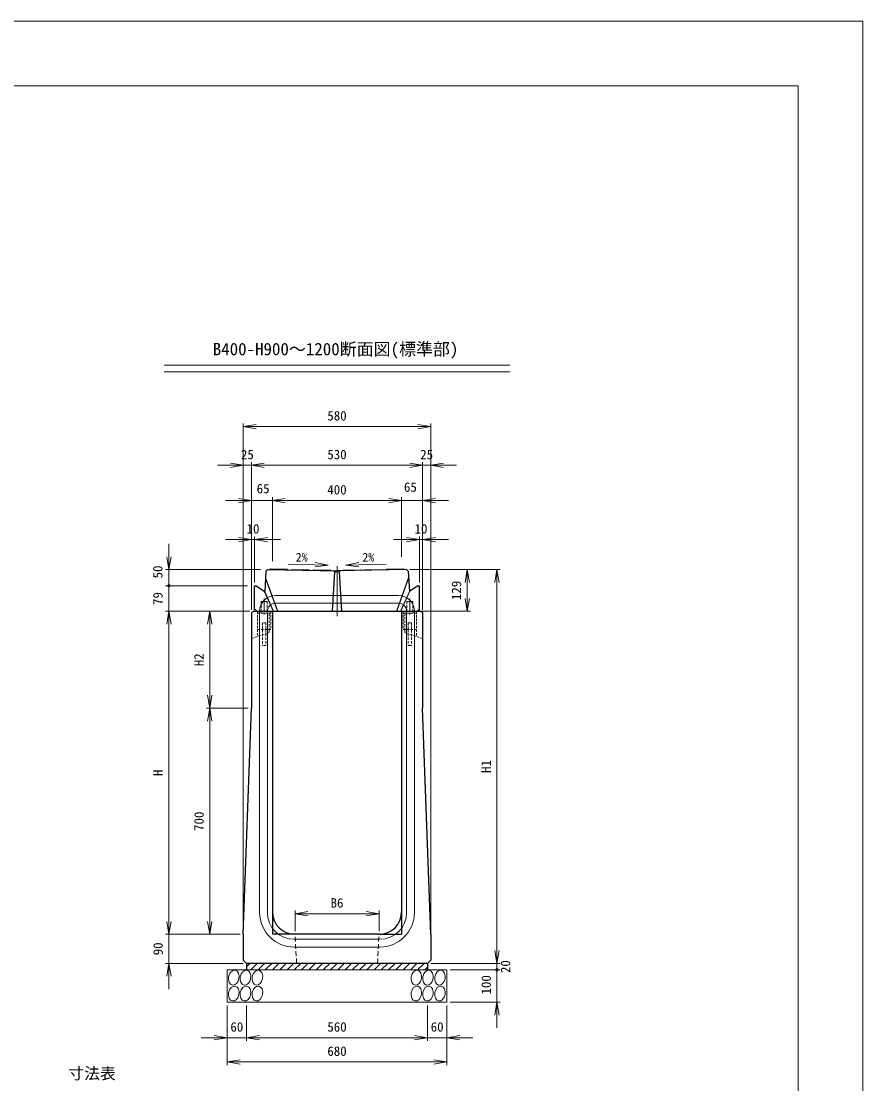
# Model space of a CAD drawing. Units: millimetres at full size, sheet at 1:20. Extents: x 0 to 8400, y -600 to 5940.
# Drawn here: x 5795 to 8400, y 2650 to 5940 of the extents above; entities that cross this region are included whole.
import ezdxf
from ezdxf.enums import TextEntityAlignment as Align

# ---------------------------------------------------------------- set-up
doc = ezdxf.new("R2010")
doc.units = ezdxf.units.MM
doc.header["$LTSCALE"] = 20
for name, pattern in [('USER1', [0.5625, 0.375, -0.1875]), ('USER2', [3, 1.875, -0.375, 0.375, -0.375]), ('USER5', [1.125, 0.75, -0.375])]:
    doc.linetypes.add(name, pattern=pattern)
for name, color, linetype, lineweight in [('1', 7, 'Continuous', 9), ('ACC(細線）', 4, 'USER1', 13), ('CEN(細線）', 5, 'USER2', 13), ('CON2(細線）', 6, 'Continuous', 13), ('CON（太線）', 1, 'Continuous', 25), ('Defpoints_3', 7, 'Continuous', 25), ('TEXT(細線）', 1, 'Continuous', 13), ('寸法線', 7, 'Continuous', 9), ('構造物-寸法', 7, 'Continuous', 9)]:
    doc.layers.add(name, color=color, linetype=linetype, lineweight=lineweight)
doc.styles.add('ＭＳ ゴシック', font='')
doc.styles.get('ＭＳ ゴシック').set_extended_font_data('MS Gothic')

# ---------------------------------------------------------------- blocks, each defined once
blk = doc.blocks.new('open_arrow')
at = {"color": 0, "linetype": 'Continuous', "lineweight": -2}
blk.add_lwpolyline([(7.5, 1.25), (0, 0), (7.5, -1.25)], dxfattribs=at)
blk = doc.blocks.new('filled_dot')
at = {"color": 0, "linetype": 'Continuous', "lineweight": -2, "const_width": 1.25}
blk.add_lwpolyline([(-0.625, 0, 1), (0.625, 0, 1)], format="xyb", close=True, dxfattribs=at)

msp = doc.modelspace()

# ---------------------------------------------------------------- linework, layer by layer
at = {"layer": '1'}
for p, q in [((6238.08, 4875.45), (7307.5, 4875.45)), ((6238.08, 4854.97), (7307.5, 4854.97))]:
    msp.add_line(p, q, dxfattribs=at)
at = {"layer": 'ACC(細線）'}
for p, q in [((6567.79, 4113.15), (6526.79, 4113.15)), ((6526.79, 4113.15), (6526.79, 4057.15)), ((6537.29, 4113.15), (6537.29, 4107.15)), ((6537.79, 4143.15), (6537.79, 4113.15)), ((6537.79, 4143.15), (6556.79, 4143.15)), ((6537.79, 4143.15), (6537.79, 4113.15)), ((6537.79, 4143.15), (6556.79, 4143.15)), ((6537.79, 4143.15), (6537.79, 4113.15)), ((6537.79, 4143.15), (6556.79, 4143.15)), ((6537.79, 4143.15), (6537.79, 4113.15)), ((6537.79, 4143.15), (6556.79, 4143.15)), ((6556.79, 4143.15), (6556.79, 4113.15)), ((6556.79, 4143.15), (6556.79, 4113.15)), ((6556.79, 4143.15), (6556.79, 4113.15)), ((6556.79, 4143.15), (6556.79, 4113.15)), ((6557.29, 4113.15), (6557.29, 4107.15)), ((6567.79, 4113.15), (6567.79, 4057.15)), ((6977.79, 4113.15), (7018.79, 4113.15)), ((6977.79, 4113.15), (6977.79, 4057.15)), ((6988.29, 4113.15), (6988.29, 4107.15)), ((6988.79, 4143.15), (6988.79, 4113.15)), ((6988.79, 4143.15), (7007.79, 4143.15)), ((6988.79, 4143.15), (6988.79, 4113.15)), ((7007.79, 4143.15), (6988.79, 4143.15)), ((6988.79, 4143.15), (6988.79, 4113.15)), ((7007.79, 4143.15), (6988.79, 4143.15)), ((6988.79, 4143.15), (6988.79, 4113.15)), ((7007.79, 4143.15), (6988.79, 4143.15)), ((7007.79, 4143.15), (7007.79, 4113.15)), ((7007.79, 4143.15), (7007.79, 4113.15)), ((7007.79, 4143.15), (7007.79, 4113.15)), ((7007.79, 4143.15), (7007.79, 4113.15)), ((7008.29, 4113.15), (7008.29, 4107.15)), ((7018.79, 4113.15), (7018.79, 4057.15)), ((6567.79, 4107.15), (6526.79, 4107.15)), ((6563.29, 4107.15), (6563.29, 4057.15)), ((6977.79, 4107.15), (7018.79, 4107.15)), ((6982.29, 4107.15), (6982.29, 4057.15)), ((6507.79, 4028.85), (6561.23, 4046.47)), ((6526.79, 4057.15), (6526.79, 4035.11)), ((6567.79, 4057.15), (6526.79, 4057.15)), ((6542.29, 4077.15), (6542.29, 4007.15)), ((6552.29, 4077.15), (6542.29, 4077.15)), ((6552.29, 4077.15), (6552.29, 4007.15)), ((6563.29, 4049.32), (6563.29, 4057.15)), ((6977.79, 4057.15), (7018.79, 4057.15)), ((6982.29, 4049.32), (6982.29, 4057.15)), ((7037.79, 4028.85), (6984.35, 4046.47)), ((6993.29, 4077.15), (6993.29, 4007.15)), ((6993.29, 4077.15), (7003.29, 4077.15)), ((7003.29, 4077.15), (7003.29, 4007.15)), ((7018.79, 4057.15), (7018.79, 4035.11)), ((6552.29, 4007.15), (6542.29, 4007.15)), ((6993.29, 4007.15), (7003.29, 4007.15))]:
    msp.add_line(p, q, dxfattribs=at)
for centre, start, end in [((6560.29, 4049.32), 288.24585, 0), ((6985.29, 4049.32), 180, 251.75415)]:
    msp.add_arc(centre, 3, start, end, dxfattribs=at)
at = {"layer": 'CEN(細線）'}
for p, q in [((6772.79, 4253.15), (6772.79, 4098.15)), ((6772.79, 4118.15), (6772.79, 4248.15)), ((6547.29, 4153.15), (6547.29, 4103.15)), ((6998.29, 4153.15), (6998.29, 4103.15))]:
    msp.add_line(p, q, dxfattribs=at)
at = {"layer": 'CON2(細線）'}
for p, q in [((6582.29, 4162.15), (6963.29, 4162.15)), ((6533.29, 4113.15), (6533.29, 3180.65)), ((6557.29, 4113.15), (6557.29, 3180.65)), ((6582.29, 4138.15), (6963.29, 4138.15)), ((6988.29, 4113.15), (6988.29, 3180.65)), ((7012.29, 4113.15), (7012.29, 3180.65)), ((6640.29, 3097.65), (6905.29, 3097.65)), ((6640.29, 3073.65), (6905.29, 3073.65))]:
    msp.add_line(p, q, dxfattribs=at)
at = {"layer": 'CON2(細線）', "linetype": 'USER5'}
for p, q in [((6647.79, 3023.15), (6642.79, 3113.15)), ((6897.79, 3023.15), (6902.79, 3113.15))]:
    msp.add_line(p, q, dxfattribs=at)
at = {"layer": 'CON2(細線）'}
for centre, radius, start, end in [((6582.29, 4113.15), 49, 90, 180), ((6963.29, 4113.15), 49, 0, 90), ((6582.29, 4113.15), 25, 90, 180), ((6963.29, 4113.15), 25, 0, 90), ((6640.29, 3180.65), 107, 180, 270), ((6640.29, 3180.65), 83, 180, 270), ((6905.29, 3180.65), 83, 270, 0), ((6905.29, 3180.65), 107, 270, 0)]:
    msp.add_arc(centre, radius, start, end, dxfattribs=at)
at = {"layer": 'CON（太線）'}
for p, q in [((6552.58, 4237.36), (6548.92, 4174.02)), ((6552.58, 4237.36), (6557.78, 4242.36)), ((6557.78, 4242.36), (6772.79, 4238.15)), ((6987.8, 4242.36), (6772.79, 4238.15)), ((6992.99, 4237.36), (6987.8, 4242.36)), ((6992.99, 4237.36), (6996.66, 4174.02)), ((6517.79, 4118.15), (6517.79, 4192.26)), ((6517.79, 4192.26), (6522.87, 4192.26)), ((6522.87, 4192.26), (6548.92, 4174.02)), ((7022.71, 4192.26), (6996.66, 4174.02)), ((7022.71, 4192.26), (7027.79, 4192.26)), ((7027.79, 4118.15), (7027.79, 4192.26)), ((6512.79, 4113.15), (6507.79, 4108.15)), ((6512.79, 4113.15), (6572.79, 4113.15)), ((6521.79, 4118.15), (6517.79, 4118.15)), ((6521.79, 4118.15), (6517.79, 4118.15)), ((6521.79, 4118.15), (6523.79, 4113.15)), ((6521.79, 4118.15), (6523.79, 4113.15)), ((6523.79, 4113.15), (7021.79, 4113.15)), ((6572.79, 4113.15), (6572.79, 3183.15)), ((6972.79, 4113.15), (7032.79, 4113.15)), ((6972.79, 4113.15), (6972.79, 3183.15)), ((7023.79, 4118.15), (7021.79, 4113.15)), ((7023.79, 4118.15), (7027.79, 4118.15)), ((7032.79, 4113.15), (7037.79, 4108.15)), ((6507.79, 4108.15), (6507.79, 3813.15)), ((7037.79, 4108.15), (7037.79, 3813.15)), ((6482.79, 3113.15), (6507.79, 3813.15)), ((7062.79, 3113.15), (7037.79, 3813.15)), ((6482.79, 3113.15), (6482.79, 3033.15)), ((6902.79, 3113.15), (6642.79, 3113.15)), ((7062.79, 3113.15), (7062.79, 3033.15)), ((6482.79, 3033.15), (6492.79, 3023.15)), ((7052.79, 3023.15), (7062.79, 3033.15)), ((7052.79, 3023.15), (6492.79, 3023.15)), ((6492.79, 3023.15), (6492.79, 3003.15)), ((7052.79, 3023.15), (7052.79, 3003.15))]:
    msp.add_line(p, q, dxfattribs=at)
at = {"layer": 'CON（太線）', "color": 2}
for p, q in [((6549.13, 4177.54), (6547.41, 4175.08)), ((6996.45, 4177.54), (6998.17, 4175.08))]:
    msp.add_line(p, q, dxfattribs=at)
at = {"layer": 'CON（太線）'}
for centre, start, end in [((6642.79, 3183.15), 180, 270), ((6902.79, 3183.15), 270, 0)]:
    msp.add_arc(centre, 70, start, end, dxfattribs=at)
at = {"layer": 'Defpoints_3'}
for p, q in [((6572.79, 3183.15), (6572.79, 3113.15)), ((6972.79, 3183.15), (6972.79, 3113.15)), ((6642.79, 3113.15), (6572.79, 3113.15)), ((6902.79, 3113.15), (6972.79, 3113.15))]:
    msp.add_line(p, q, dxfattribs=at)
at = {"layer": '寸法線'}
for p, q in [((6744.99, 4256.39), (6621.17, 4258.75)), ((6744.99, 4256.39), (6704.87, 4250.49)), ((6705.13, 4263.82), (6744.99, 4256.39)), ((6840.45, 4263.82), (6800.58, 4256.39)), ((6800.58, 4256.39), (6924.41, 4258.75)), ((6800.58, 4256.39), (6840.7, 4250.49)), ((6997.8, 4242.36), (7185.76, 4242.36)), ((7175.76, 4242.36), (7175.76, 4113.15)), ((6502.79, 4113.15), (6368.96, 4113.15)), ((6378.96, 4113.15), (6378.96, 3813.15)), ((7031.79, 4113.15), (7185.76, 4113.15)), ((6497.79, 3813.15), (6368.96, 3813.15)), ((6497.79, 3813.15), (6368.96, 3813.15)), ((6378.96, 3813.15), (6378.96, 3113.15)), ((6252.29, 3193.15), (6252.29, 2943.15)), ((6472.79, 3113.15), (6242.29, 3113.15)), ((6472.79, 3113.15), (6368.96, 3113.15)), ((6482.79, 3023.15), (6242.29, 3023.15))]:
    msp.add_line(p, q, dxfattribs=at)
at = {"layer": '構造物-寸法', "color": 2}
for p, q in [((8400, 5940), (0, 5940)), ((8400, 0), (8400, 5940))]:
    msp.add_line(p, q, dxfattribs=at)
at = {"layer": '構造物-寸法'}
for p, q in [((8200, 5740), (200, 5740)), ((8200, 200), (8200, 5740)), ((6482.79, 4466.12), (6482.79, 4695.09)), ((6482.79, 4685.09), (7062.79, 4685.09)), ((7062.79, 4466.12), (7062.79, 4695.09)), ((6482.79, 3123.15), (6482.79, 4575.17)), ((6507.79, 4118.15), (6507.79, 4575.17)), ((6507.79, 4118.15), (6507.79, 4575.17)), ((7037.79, 4118.15), (7037.79, 4575.17)), ((7037.79, 4118.15), (7037.79, 4575.17)), ((7062.79, 3123.15), (7062.79, 4575.17)), ((6402.79, 4565.17), (6587.79, 4565.17)), ((6507.79, 4565.17), (7037.79, 4565.17)), ((7142.79, 4565.17), (6957.79, 4565.17)), ((6652.79, 4456.12), (6427.79, 4456.12)), ((6507.79, 4118.15), (6507.79, 4466.12)), ((6572.79, 4267.95), (6572.79, 4466.12)), ((6572.79, 4267.95), (6572.79, 4466.12)), ((6572.79, 4456.12), (6972.79, 4456.12)), ((6892.79, 4456.12), (7117.79, 4456.12)), ((6972.79, 4281.63), (6972.79, 4466.12)), ((6972.79, 4283.31), (6972.79, 4466.12)), ((7037.79, 4118.15), (7037.79, 4466.12)), ((6507.79, 4118.15), (6507.79, 4345.08)), ((6517.79, 4202.26), (6517.79, 4345.08)), ((7027.79, 4202.26), (7027.79, 4345.08)), ((7037.79, 4118.15), (7037.79, 4345.08)), ((6252.29, 4192.26), (6252.29, 4322.36)), ((6597.79, 4335.08), (6427.79, 4335.08)), ((7117.79, 4335.08), (6947.79, 4335.08)), ((6567.29, 4244.21), (6565.29, 4242.22)), ((6618.29, 4243.22), (6567.29, 4244.21)), ((6927.29, 4243.19), (6978.29, 4244.18)), ((6978.29, 4244.18), (6980.29, 4242.22)), ((6536.09, 4242.36), (6242.29, 4242.36)), ((6551.28, 4214.84), (6588.12, 4113.15)), ((6551.43, 4217.37), (6589.19, 4113.15)), ((6620.29, 4241.14), (6618.29, 4243.22)), ((6634.29, 4242.91), (6632.29, 4240.9)), ((6685.29, 4241.92), (6634.29, 4242.91)), ((6687.29, 4239.82), (6685.29, 4241.92)), ((6701.29, 4241.6), (6699.29, 4239.59)), ((6752.29, 4240.61), (6701.29, 4241.6)), ((6754.29, 4238.51), (6752.29, 4240.61)), ((6765.29, 4235.29), (6757.88, 4113.15)), ((6766.29, 4235.29), (6758.88, 4113.15)), ((6762.29, 4238.35), (6765.29, 4235.29)), ((6765.29, 4235.29), (6780.47, 4235.29)), ((6779.46, 4235.29), (6786.67, 4113.15)), ((6783.47, 4238.36), (6780.47, 4235.29)), ((6780.47, 4235.29), (6787.67, 4113.15)), ((6793.29, 4240.58), (6791.29, 4238.51)), ((6844.29, 4241.57), (6793.29, 4240.58)), ((6846.29, 4239.59), (6844.29, 4241.57)), ((6860.29, 4241.88), (6858.29, 4239.82)), ((6911.29, 4242.88), (6860.29, 4241.88)), ((6913.29, 4240.9), (6911.29, 4242.88)), ((6925.29, 4241.14), (6927.29, 4243.19)), ((6994.15, 4217.37), (6956.39, 4113.15)), ((6994.3, 4214.84), (6957.46, 4113.15)), ((6997.8, 4242.36), (7277.72, 4242.36)), ((7267.72, 4242.36), (7267.72, 3023.15)), ((6496.09, 4192.26), (6242.29, 4192.26)), ((6496.09, 4192.26), (6242.29, 4192.26)), ((6252.29, 4192.26), (6252.29, 4033.15)), ((6547.41, 4175.08), (6574.96, 4113.15)), ((6548.93, 4174.11), (6576.05, 4113.15)), ((6996.65, 4174.11), (6969.53, 4113.15)), ((6998.17, 4175.08), (6970.62, 4113.15)), ((6502.79, 4113.15), (6242.29, 4113.15)), ((6502.09, 4113.15), (6242.29, 4113.15)), ((6252.29, 4113.15), (6252.29, 3113.15)), ((6642.79, 3123.15), (6642.79, 3186.92)), ((6642.79, 3176.92), (6902.79, 3176.92)), ((6902.79, 3123.15), (6902.79, 3186.92)), ((6472.79, 3113.15), (6242.29, 3113.15)), ((7267.72, 3103.15), (7267.72, 2923.15)), ((6492.79, 3003.15), (6432.79, 3003.15)), ((6432.79, 3003.15), (6432.79, 2903.15)), ((6492.79, 3012.57), (6503.37, 3023.15)), ((7052.79, 3003.15), (6492.79, 3003.15)), ((6505.82, 3003.15), (6525.82, 3023.15)), ((6528.27, 3003.15), (6548.27, 3023.15)), ((6550.72, 3003.15), (6570.72, 3023.15)), ((6573.17, 3003.15), (6593.17, 3023.15)), ((6595.62, 3003.15), (6615.62, 3023.15)), ((6618.07, 3003.15), (6638.07, 3023.15)), ((6640.52, 3003.15), (6660.52, 3023.15)), ((6662.97, 3003.15), (6668.51, 3008.69)), ((6668.51, 3008.69), (6682.97, 3023.15)), ((6685.42, 3003.15), (6705.42, 3023.15)), ((6707.87, 3003.15), (6727.87, 3023.15)), ((6730.32, 3003.15), (6750.32, 3023.15)), ((6752.77, 3003.15), (6772.77, 3023.15)), ((6775.22, 3003.15), (6795.22, 3023.15)), ((6797.67, 3003.15), (6817.67, 3023.15)), ((6820.12, 3003.15), (6840.12, 3023.15)), ((6842.58, 3003.15), (6862.58, 3023.15)), ((6865.03, 3003.15), (6885.03, 3023.15)), ((6887.48, 3003.15), (6907.48, 3023.15)), ((6909.93, 3003.15), (6929.93, 3023.15)), ((6932.38, 3003.15), (6952.38, 3023.15)), ((6954.83, 3003.15), (6974.83, 3023.15)), ((6977.28, 3003.15), (6997.28, 3023.15)), ((6999.73, 3003.15), (7019.73, 3023.15)), ((7022.18, 3003.15), (7042.18, 3023.15)), ((7044.63, 3003.15), (7052.79, 3011.31)), ((7112.79, 3003.15), (7052.79, 3003.15)), ((7062.79, 3023.15), (7277.72, 3023.15)), ((7062.79, 3023.15), (7277.72, 3023.15)), ((7112.79, 2903.15), (7112.79, 3003.15)), ((7122.79, 3003.15), (7277.72, 3003.15)), ((7122.79, 3003.15), (7277.72, 3003.15)), ((7267.72, 3003.15), (7267.72, 2823.15)), ((6432.79, 2903.15), (6492.79, 2903.15)), ((7052.79, 2903.15), (6492.79, 2903.15)), ((7052.79, 2903.15), (7112.79, 2903.15)), ((7122.79, 2903.15), (7277.72, 2903.15)), ((6432.79, 2893.15), (6432.79, 2782.99)), ((6432.79, 2893.15), (6432.79, 2707.99)), ((6492.79, 2893.15), (6492.79, 2782.99)), ((6492.79, 2893.15), (6492.79, 2782.99)), ((7052.79, 2893.15), (7052.79, 2782.99)), ((7052.79, 2893.15), (7052.79, 2782.99)), ((7112.79, 2893.15), (7112.79, 2782.99)), ((7112.79, 2893.15), (7112.79, 2707.99)), ((6352.79, 2792.99), (6572.79, 2792.99)), ((6492.79, 2792.99), (7052.79, 2792.99)), ((6972.79, 2792.99), (7192.79, 2792.99)), ((6432.79, 2717.99), (7112.79, 2717.99))]:
    msp.add_line(p, q, dxfattribs=at)
at = {"layer": '構造物-寸法', "color": 5}
for p, q in [((6551.43, 4217.37), (6589.19, 4113.15)), ((6994.15, 4217.37), (6956.39, 4113.15)), ((6574.96, 4113.15), (6547.41, 4175.08)), ((6970.62, 4113.15), (6998.17, 4175.08))]:
    msp.add_line(p, q, dxfattribs=at)
at = {"layer": '構造物-寸法'}
for centre in [(6453.38, 2978.73), (6489.38, 2978.73), (6526.38, 2978.73), (7018.38, 2978.73), (7054.38, 2978.73), (7091.38, 2978.73), (6453.38, 2929.73), (6489.38, 2929.73), (6526.38, 2929.73), (7018.38, 2929.73), (7054.38, 2929.73), (7091.38, 2929.73)]:
    msp.add_ellipse(centre, major_axis=(-4.13, -22.89), ratio=0.698644, dxfattribs=at)

# ---------------------------------------------------------------- block references
at = {"layer": '寸法線', "xscale": 5.33, "yscale": 5.33}
for p, rotation in [((7175.76, 4242.36), 270), ((7175.76, 4113.15), 90), ((6378.96, 4113.15), 270), ((6378.96, 3813.15), 90), ((6378.96, 3813.15), 270), ((6252.29, 3113.15), 90), ((6378.96, 3113.15), 90), ((6252.29, 3023.15), 270)]:
    msp.add_blockref('open_arrow', p, dxfattribs=dict(at, rotation=rotation))
at = {"layer": '構造物-寸法', "xscale": 5.33, "yscale": 5.33}
for p in [(6482.79, 4685.09), (6507.79, 4565.17), (6507.79, 4565.17), (7062.79, 4565.17), (6572.79, 4456.12), (6572.79, 4456.12), (7037.79, 4456.12), (6517.79, 4335.08), (7037.79, 4335.08), (6642.79, 3176.92), (6492.79, 2792.99), (6492.79, 2792.99), (7112.79, 2792.99), (6432.79, 2717.99)]:
    msp.add_blockref('open_arrow', p, dxfattribs=at)
at = {"layer": '構造物-寸法'}
for name, p, xscale, yscale, rotation in [('open_arrow', (7062.79, 4685.09), 5.33, 5.33, 180), ('open_arrow', (6482.79, 4565.17), 5.33, 5.33, 180), ('open_arrow', (7037.79, 4565.17), 5.33, 5.33, 180), ('open_arrow', (7037.79, 4565.17), 5.33, 5.33, 180), ('open_arrow', (6507.79, 4456.12), 5.33, 5.33, 180), ('open_arrow', (6972.79, 4456.12), 5.33, 5.33, 180), ('open_arrow', (6972.79, 4456.12), 5.33, 5.33, 180), ('open_arrow', (6507.79, 4335.08), 5.33, 5.33, 180), ('open_arrow', (7027.79, 4335.08), 5.33, 5.33, 180), ('open_arrow', (6252.29, 4242.36), 5.33, 5.33, 90), ('open_arrow', (7267.72, 4242.36), 5.33, 5.33, 270), ('filled_dot', (6252.29, 4192.26), 4, 4, 90), ('filled_dot', (6252.29, 4192.26), 4, 4, 270), ('open_arrow', (6252.29, 4113.15), 5.33, 5.33, 270), ('open_arrow', (6252.29, 4113.15), 5.33, 5.33, 270), ('open_arrow', (6902.79, 3176.92), 5.33, 5.33, 180), ('open_arrow', (6252.29, 3113.15), 5.33, 5.33, 90), ('open_arrow', (7267.72, 3023.15), 5.33, 5.33, 90), ('open_arrow', (7267.72, 3023.15), 5.33, 5.33, 90), ('filled_dot', (7267.72, 3003.15), 4, 4, 270), ('filled_dot', (7267.72, 3003.15), 4, 4, 270), ('open_arrow', (7267.72, 2903.15), 5.33, 5.33, 270), ('open_arrow', (6432.79, 2792.99), 5.33, 5.33, 180), ('open_arrow', (7052.79, 2792.99), 5.33, 5.33, 180), ('open_arrow', (7052.79, 2792.99), 5.33, 5.33, 180), ('open_arrow', (7112.79, 2717.99), 5.33, 5.33, 180)]:
    msp.add_blockref(name, p, dxfattribs=dict(at, xscale=xscale, yscale=yscale, rotation=rotation))

# ---------------------------------------------------------------- texts
at = {"layer": 'TEXT(細線）', "style": 'ＭＳ ゴシック'}
msp.add_text('寸法表', height=35.92, dxfattribs=at).set_placement((5941.07, 2653.82), align=Align.BOTTOM_LEFT)
at = {"layer": '寸法線', "style": 'ＭＳ ゴシック'}
for s, height, p in [('B400-H900～1200断面図(標準部)', 38.49, (6388.2, 4894.24)), ('2%', 27.49, (6644.69, 4258.49)), ('2%', 27.49, (6850.92, 4258.38))]:
    msp.add_text(s, height=height, dxfattribs=at).set_placement(p, align=Align.BOTTOM_LEFT)
for s, p in [('129', (7165.76, 4147.76)), ('H2', (6368.96, 3943.15)), ('700', (6368.96, 3433.15)), ('90', (6242.29, 3048.15))]:
    msp.add_text(s, height=29.33, rotation=90, dxfattribs=at).set_placement(p, align=Align.BOTTOM_LEFT)
at = {"layer": '構造物-寸法', "style": 'ＭＳ ゴシック'}
for s, p in [('580', (6742.79, 4695.09)), ('25', (6475.29, 4575.17)), ('530', (6742.79, 4575.17)), ('25', (7030.29, 4575.17)), ('65', (6524.01, 4469.46)), ('65', (6979.98, 4474.41)), ('400', (6742.79, 4466.12)), ('10', (6492.79, 4345.08)), ('10', (7012.79, 4345.08)), ('B6', (6752.79, 3186.92)), ('60', (6442.79, 2802.99)), ('560', (6742.79, 2802.99)), ('60', (7062.79, 2802.99)), ('680', (6742.79, 2727.99))]:
    msp.add_text(s, height=29.33, dxfattribs=at).set_placement(p, align=Align.BOTTOM_LEFT)
for s, p in [('50', (6241.28, 4214.99)), ('79', (6241.54, 4132.77)), ('H', (6242.29, 3603.15)), ('H1', (7257.72, 3612.76)), ('20', (7317.72, 2993.15)), ('100', (7257.72, 2926.78))]:
    msp.add_text(s, height=29.33, rotation=90, dxfattribs=at).set_placement(p, align=Align.BOTTOM_LEFT)

doc.saveas('drawing.dxf')
